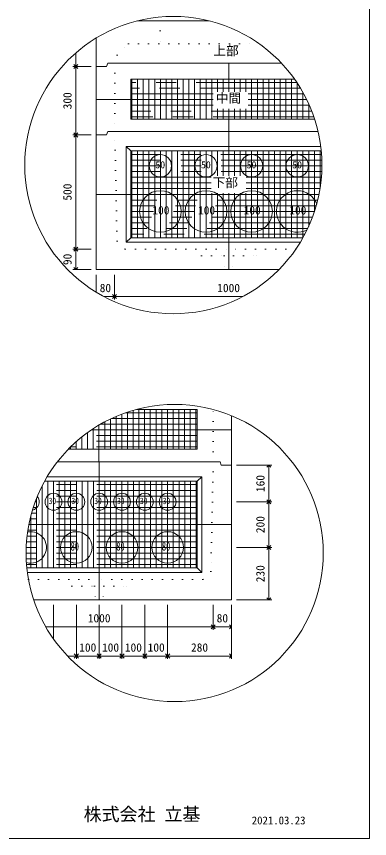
# Model space of a CAD drawing. Units: millimetres, scale not verified. Extents: x -4890 to 18490, y -2347 to 2347.
# Drawn here: x -2944 to -1830, y -1928 to 665 of the extents above; entities that cross this region are included whole.
import ezdxf
from ezdxf.enums import TextEntityAlignment as Align

# ---------------------------------------------------------------- set-up
doc = ezdxf.new("R2010")
doc.units = ezdxf.units.MM
doc.header["$LTSCALE"] = 10
for name, pattern in [('DASHED1', [1.8, 1.2, -0.6]), ('USER2', [50.8, 31.75, -6.35, 6.35, -6.35]), ('USER5', [3.185, 0.01, -3.175])]:
    doc.linetypes.add(name, pattern=pattern)
for name, color, linetype, lineweight in [('0-2_waku', 7, 'Continuous', 18), ('0-3_gaikei', 7, 'Continuous', 18), ('0-4_kakure', 7, 'DASHED1', 5), ('0-5_sunpou', 7, 'Continuous', 5), ('0-8_hole', 7, 'Continuous', 18), ('0-9_uchigawa', 6, 'Continuous', 18), ('0-E_文字１', 7, 'Continuous', 18), ('0-F_コア部分\u3000寸法補助線3', 150, 'USER2', 18), ('1-0_コア部分\u3000寸法補助線2', 150, 'USER2', 18), ('1-1_コア部分\u3000中心補助線', 1, 'Continuous', 18), ('1-2_コア部分\u3000寸法補助線', 7, 'USER2', 5), ('1-3_uchigawa2', 6, 'USER2', 18)]:
    doc.layers.add(name, color=color, linetype=linetype, lineweight=lineweight)
doc.styles.add('ＭＳ ゴシック', font='')
doc.styles.get('ＭＳ ゴシック').set_extended_font_data('MS Gothic')

# ---------------------------------------------------------------- blocks, each defined once
blk = doc.blocks.new('_Open90')
at = {"layer": '0-5_sunpou'}
blk.add_line((0, 0), (-1, 0), dxfattribs=at)
blk.add_lwpolyline([(-0.5, 0.5), (0, 0), (-0.5, -0.5)], dxfattribs=at)

msp = doc.modelspace()

# ---------------------------------------------------------------- linework, layer by layer
at = {"layer": '0-2_waku'}
for p in [(-1830, 2346.51), (-4890, -1928.49), (-4890, -1928.49), (-4890, -1928.49), (-4890, -1928.49)]:
    msp.add_line(p, (-1830, -1928.49), dxfattribs=at)
at = {"layer": '0-3_gaikei'}
for p, q in [((-2562.74, 650.87), (-2508.7, 650.87)), ((-2562.74, 650.87), (-2508.7, 650.87)), ((-2562.74, 650.87), (-2508.7, 650.87)), ((-2335.65, 650.87), (-2562.74, 650.87)), ((-2562.7, 650.87), (-2335.65, 650.87)), ((-2562.7, 650.87), (-2335.65, 650.87)), ((-2692.3, 506.87), (-2692.3, 596.88)), ((-2692.3, 506.87), (-2692.3, -133.93)), ((-2659.9, 506.87), (-2692.3, 506.87)), ((-2659.9, 506.87), (-2692.3, 506.87)), ((-2656.3, 517.67), (-2659.9, 506.87)), ((-2274.09, 517.67), (-2655.69, 517.67)), ((-2108.11, 517.67), (-2274.7, 517.67)), ((-2659.9, 290.87), (-2692.3, 290.87)), ((-2659.9, 290.87), (-2692.3, 290.87)), ((-2656.3, 301.67), (-2659.9, 290.87)), ((-2274.09, 301.67), (-2655.69, 301.67)), ((-1992.39, 301.67), (-2274.7, 301.67)), ((-2692.3, -133.93), (-2115.99, -133.93)), ((-2692.3, -133.93), (-2115.99, -133.93)), ((-2692.3, -133.93), (-2115.99, -133.93)), ((-2265.6, -952.52), (-2265.6, -594.56)), ((-2301.6, -740.12), (-2298, -750.92)), ((-2265.6, -750.92), (-2298, -750.92))]:
    msp.add_line(p, q, dxfattribs=at)
for points in [[(-2889.91, -1175.72), (-2265.6, -1175.72), (-2265.6, -750.92)], [(-2880.76, -1175.72), (-2265.6, -1175.72), (-2265.6, -750.92)], [(-2301.6, -740.12), (-2683.2, -740.12), (-2815.26, -740.12)]]:
    msp.add_lwpolyline(points, dxfattribs=at)
at = {"layer": '0-4_kakure', "linetype": 'USER5', "lineweight": 18}
for p, q in [((-2490.7, 650.87), (-2490.7, 662.99)), ((-2490.7, 650.87), (-2490.7, 578.87)), ((-2626.89, 542.87), (-2590.89, 578.87)), ((-2590.89, 578.87), (-2178.61, 578.87)), ((-2626.89, 542.87), (-2634.09, 517.67)), ((-2634.09, 517.67), (-2634.09, 301.67)), ((-2626.65, -43.93), (-2634.09, 301.67)), ((-2626.65, -43.93), (-2600.91, -69.13)), ((-2600.91, -69.13), (-2274.09, -69.13)), ((-2360.49, -90.73), (-2382.09, -69.13)), ((-2062.44, -69.13), (-2274.09, -69.13)), ((-2187.69, -90.73), (-2166.09, -69.13)), ((-2360.49, -90.73), (-2288.49, -90.73)), ((-2288.49, -90.73), (-2285.61, -133.93)), ((-2259.69, -90.73), (-2262.57, -133.93)), ((-2259.69, -90.73), (-2187.69, -90.73)), ((-2323.2, -740.12), (-2323.2, -574.98)), ((-2323.2, -740.12), (-2330.63, -1085.72)), ((-2330.63, -1085.72), (-2356.38, -1110.92)), ((-2906.43, -1110.92), (-2683.2, -1110.92)), ((-2769.6, -1132.52), (-2791.2, -1110.92)), ((-2356.38, -1110.92), (-2683.2, -1110.92)), ((-2596.8, -1132.52), (-2575.2, -1110.92)), ((-2769.6, -1132.52), (-2697.6, -1132.52)), ((-2697.6, -1132.52), (-2694.72, -1175.72)), ((-2668.8, -1132.52), (-2671.68, -1175.72)), ((-2668.8, -1132.52), (-2596.8, -1132.52))]:
    msp.add_line(p, q, dxfattribs=at)
at = {"layer": '0-5_sunpou', "color": 150, "lineweight": 18}
for p, q in [((-2756.61, 549.99), (-2756.61, 519.83)), ((-2708.14, 506.87), (-2765.97, 506.87)), ((-2723.98, 506.87), (-2765.97, 506.87)), ((-2756.61, 493.91), (-2756.61, 303.83)), ((-2708.14, 290.87), (-2765.97, 290.87)), ((-2708.14, 290.87), (-2765.97, 290.87)), ((-2756.61, 277.91), (-2756.61, -56.17)), ((-2708.14, -69.13), (-2765.97, -69.13)), ((-2723.98, -69.13), (-2765.97, -69.13)), ((-2756.61, -82.09), (-2756.61, -120.97)), ((-2708.14, -133.93), (-2765.97, -133.93)), ((-2692.3, -149.77), (-2692.3, -204.98)), ((-2634.7, -149.77), (-2634.7, -227.83)), ((-2634.7, -149.77), (-2634.7, -227.83)), ((-2668.52, -218.47), (-2647.66, -218.47)), ((-2621.74, -218.47), (-2229.88, -218.47)), ((-2249.76, -750.92), (-2138.44, -750.92)), ((-2147.8, -763.88), (-2147.8, -853.16)), ((-2249.76, -866.12), (-2138.44, -866.12)), ((-2249.76, -866.12), (-2138.44, -866.12)), ((-2147.8, -879.08), (-2147.8, -997.16)), ((-2249.76, -1010.12), (-2138.44, -1010.12)), ((-2249.76, -1010.12), (-2138.44, -1010.12)), ((-2147.8, -1023.08), (-2147.8, -1162.76)), ((-2827.2, -1191.56), (-2827.2, -1299.36)), ((-2755.2, -1191.56), (-2755.2, -1362.01)), ((-2755.2, -1191.56), (-2755.2, -1362.01)), ((-2683.2, -1191.56), (-2683.2, -1362.01)), ((-2683.2, -1191.56), (-2683.2, -1362.01)), ((-2611.2, -1191.56), (-2611.2, -1362.01)), ((-2611.2, -1191.56), (-2611.2, -1362.01)), ((-2539.2, -1191.56), (-2539.2, -1362.01)), ((-2539.2, -1191.56), (-2539.2, -1362.01)), ((-2467.2, -1191.56), (-2467.2, -1362.01)), ((-2467.2, -1191.56), (-2467.2, -1362.01)), ((-2323.2, -1191.56), (-2323.2, -1269.62)), ((-2323.2, -1191.56), (-2323.2, -1269.62)), ((-2265.6, -1191.56), (-2265.6, -1269.62)), ((-2265.6, -1191.56), (-2265.6, -1362.01)), ((-2249.76, -1175.72), (-2138.44, -1175.72)), ((-2852.16, -1260.26), (-2336.16, -1260.26)), ((-2310.24, -1260.26), (-2278.56, -1260.26)), ((-2783.06, -1352.65), (-2768.16, -1352.65)), ((-2742.24, -1352.65), (-2696.16, -1352.65)), ((-2670.24, -1352.65), (-2624.16, -1352.65)), ((-2598.24, -1352.65), (-2552.16, -1352.65)), ((-2526.24, -1352.65), (-2480.16, -1352.65)), ((-2454.24, -1352.65), (-2278.56, -1352.65))]:
    msp.add_line(p, q, dxfattribs=at)
for centre in [(-2449.2, 195.95), (-2444.99, -1027.76)]:
    msp.add_circle(centre, 468.88, dxfattribs=at)
at = {"layer": '0-8_hole'}
for centre, radius in [((-2490.09, 193.67), 35.28), ((-2346.09, 193.67), 35.28), ((-2202.09, 193.67), 35.28), ((-2058.09, 193.67), 35.28), ((-2490.09, 49.67), 65.52), ((-2346.09, 49.67), 65.52), ((-2202.09, 49.67), 65.52), ((-2827.2, -866.12), 26.64), ((-2755.2, -866.12), 26.64), ((-2683.2, -866.12), 26.64), ((-2611.2, -866.12), 26.64), ((-2539.2, -866.12), 26.64), ((-2467.2, -866.12), 26.64), ((-2755.2, -1010.12), 49.68), ((-2611.2, -1010.12), 49.68), ((-2467.2, -1010.12), 49.68)]:
    msp.add_circle(centre, radius, dxfattribs=at)
for centre, radius, start, end in [((-2058.09, 49.67), 65.52, 20.66629, 298.32089), ((-2899.2, -866.12), 26.64, 281.59033, 39.2294), ((-2899.2, -1010.12), 49.68, 253.99064, 101.55918)]:
    msp.add_arc(centre, radius, start, end, dxfattribs=at)
at = {"layer": '0-9_uchigawa'}
for p, q in [((-2598.09, 254.87), (-2583.69, 240.47)), ((-2598.09, -47.53), (-2598.09, 254.87)), ((-2583.69, 240.47), (-2274.09, 240.47)), ((-2583.69, -33.13), (-2583.69, 240.47)), ((-2274.09, 240.47), (-1982.44, 240.47)), ((-2598.09, -47.53), (-2583.69, -33.13)), ((-2598.09, -47.53), (-2048.49, -47.53)), ((-2583.69, -33.13), (-2040.09, -33.13)), ((-2373.6, -1074.92), (-2373.6, -801.32)), ((-2359.2, -1089.32), (-2359.2, -786.92)), ((-2911.49, -1074.92), (-2373.6, -1074.92)), ((-2359.2, -1089.32), (-2373.6, -1074.92)), ((-2909.81, -1089.32), (-2359.2, -1089.32))]:
    msp.add_line(p, q, dxfattribs=at)
for points in [[(-2598.09, 254.87), (-2274.09, 254.87), (-1984.04, 254.87)], [(-2855.56, -801.32), (-2683.2, -801.32), (-2373.6, -801.32), (-2359.2, -786.92)], [(-2847.28, -786.92), (-2683.2, -786.92), (-2359.2, -786.92)]]:
    msp.add_lwpolyline(points, dxfattribs=at)
at = {"layer": '0-F_コア部分\u3000寸法補助線3'}
for p, q in [((-2580.09, 341.27), (-2580.09, 467.27)), ((-2544.09, 341.27), (-2544.09, 467.27)), ((-2508.09, 341.27), (-2508.09, 467.27)), ((-2472.09, 341.27), (-2472.09, 467.27)), ((-2436.09, 341.27), (-2436.09, 467.27)), ((-2400.09, 341.27), (-2400.09, 467.27)), ((-2364.09, 341.27), (-2364.09, 467.27)), ((-2328.09, 341.27), (-2328.09, 467.27)), ((-2292.09, 427.5), (-2292.09, 467.27)), ((-2256.09, 427.5), (-2256.09, 467.27)), ((-2220.09, 427.5), (-2220.09, 467.27)), ((-2184.09, 341.27), (-2184.09, 467.27)), ((-2148.09, 341.27), (-2148.09, 467.27)), ((-2112.09, 341.27), (-2112.09, 467.27)), ((-2076.09, 341.27), (-2076.09, 467.27)), ((-2323.08, 420.47), (-2583.69, 420.47)), ((-2037.57, 420.47), (-2212.92, 420.47)), ((-2040.09, 341.27), (-2040.09, 425.03)), ((-2323.08, 384.47), (-2583.69, 384.47)), ((-2292.09, 341.27), (-2292.09, 373.6)), ((-2256.09, 341.27), (-2256.09, 373.6)), ((-2220.09, 341.27), (-2220.09, 373.6)), ((-2019.89, 384.47), (-2212.92, 384.47)), ((-2004.09, 341.27), (-2004.09, 343.34)), ((-2580.09, -33.13), (-2580.09, 240.47)), ((-2544.09, -33.13), (-2544.09, 240.47)), ((-2508.09, -33.13), (-2508.09, 240.47)), ((-2472.09, -33.13), (-2472.09, 240.47)), ((-2436.09, -33.13), (-2436.09, 240.47)), ((-2400.09, -33.13), (-2400.09, 240.47)), ((-2364.09, -33.13), (-2364.09, 240.47)), ((-2328.09, 161.7), (-2328.09, 240.47)), ((-2292.09, 161.7), (-2292.09, 240.47)), ((-2256.09, 161.7), (-2256.09, 240.47)), ((-2220.09, 161.7), (-2220.09, 240.47)), ((-2184.09, -33.13), (-2184.09, 240.47)), ((-2148.09, -33.13), (-2148.09, 240.47)), ((-2112.09, -33.13), (-2112.09, 240.47)), ((-2076.09, -33.13), (-2076.09, 240.47)), ((-2040.09, -33.13), (-2040.09, 240.47)), ((-2004.09, 48.57), (-2004.09, 240.47)), ((-1981.53, 229.67), (-2583.69, 229.67)), ((-1980.32, 193.67), (-2583.69, 193.67)), ((-2329.71, 157.67), (-2583.69, 157.67)), ((-1981.88, 157.67), (-2219.55, 157.67)), ((-2329.71, 121.67), (-2583.69, 121.67)), ((-2328.09, -33.13), (-2328.09, 107.8)), ((-2292.09, -33.13), (-2292.09, 107.8)), ((-2256.09, -33.13), (-2256.09, 107.8)), ((-2220.09, -33.13), (-2220.09, 107.8)), ((-1986.24, 121.67), (-2219.55, 121.67)), ((-1993.47, 85.67), (-2583.69, 85.67)), ((-2003.72, 49.67), (-2583.69, 49.67)), ((-2017.2, 13.67), (-2583.69, 13.67)), ((-2034.23, -22.33), (-2583.69, -22.33)), ((-2593.81, -700.52), (-2593.81, -583.13)), ((-2557.81, -700.52), (-2557.81, -574.52)), ((-2521.81, -700.52), (-2521.81, -574.52)), ((-2485.81, -700.52), (-2485.81, -574.52)), ((-2449.81, -700.52), (-2449.81, -574.52)), ((-2413.81, -700.52), (-2413.81, -574.52)), ((-2377.81, -700.52), (-2377.81, -574.52)), ((-2374.21, -621.32), (-2678.75, -621.32)), ((-2665.81, -700.52), (-2665.81, -614.14)), ((-2629.81, -700.52), (-2629.81, -596.85)), ((-2701.81, -700.52), (-2701.81, -635.48)), ((-2737.81, -700.52), (-2737.81, -661.57)), ((-2374.21, -657.32), (-2732.41, -657.32)), ((-2773.81, -700.52), (-2773.81, -693.52)), ((-2845.2, -1074.92), (-2845.2, -801.32)), ((-2809.2, -1074.92), (-2809.2, -801.32)), ((-2773.2, -1074.92), (-2773.2, -801.32)), ((-2737.2, -1074.92), (-2737.2, -801.32)), ((-2701.2, -1074.92), (-2701.2, -801.32)), ((-2665.2, -1074.92), (-2665.2, -801.32)), ((-2629.2, -1074.92), (-2629.2, -801.32)), ((-2593.2, -1074.92), (-2593.2, -801.32)), ((-2557.2, -1074.92), (-2557.2, -801.32)), ((-2521.2, -1074.92), (-2521.2, -801.32)), ((-2485.2, -1074.92), (-2485.2, -801.32)), ((-2449.2, -1074.92), (-2449.2, -801.32)), ((-2413.2, -1074.92), (-2413.2, -801.32)), ((-2377.2, -1074.92), (-2377.2, -801.32)), ((-2373.6, -812.12), (-2861.33, -812.12)), ((-2373.6, -848.12), (-2878.08, -848.12)), ((-2881.2, -1074.92), (-2881.2, -855.81)), ((-2373.6, -884.12), (-2891.32, -884.12)), ((-2373.6, -920.12), (-2901.34, -920.12)), ((-2373.6, -956.12), (-2908.36, -956.12)), ((-2373.6, -992.12), (-2912.51, -992.12)), ((-2373.6, -1028.12), (-2913.86, -1028.12)), ((-2373.6, -1064.12), (-2912.45, -1064.12))]:
    msp.add_line(p, q, dxfattribs=at)
at = {"layer": '1-0_コア部分\u3000寸法補助線2'}
for p, q in [((-2562.09, 341.27), (-2562.09, 467.27)), ((-2526.09, 341.27), (-2526.09, 467.27)), ((-2490.09, 341.27), (-2490.09, 467.27)), ((-2454.09, 341.27), (-2454.09, 467.27)), ((-2382.09, 341.27), (-2382.09, 467.27)), ((-2310.09, 427.5), (-2310.09, 467.27)), ((-2238.09, 427.5), (-2238.09, 467.27)), ((-2166.09, 341.27), (-2166.09, 467.27)), ((-2094.09, 341.27), (-2094.09, 467.27)), ((-2047.91, 438.47), (-2583.69, 438.47)), ((-2022.09, 341.27), (-2022.09, 389.4)), ((-2012.43, 366.47), (-2583.69, 366.47)), ((-2310.09, 341.27), (-2310.09, 373.6)), ((-2238.09, 341.27), (-2238.09, 373.6)), ((-2526.09, -33.13), (-2526.09, 240.47)), ((-2490.09, -33.13), (-2490.09, 240.47)), ((-2454.09, -33.13), (-2454.09, 240.47)), ((-2382.09, -33.13), (-2382.09, 240.47)), ((-2310.09, 161.7), (-2310.09, 240.47)), ((-2238.09, 161.7), (-2238.09, 240.47)), ((-2166.09, -33.13), (-2166.09, 240.47)), ((-2094.09, -33.13), (-2094.09, 240.47)), ((-2022.09, 2.5), (-2022.09, 240.47)), ((-1980.58, 211.67), (-2583.69, 211.67)), ((-2329.71, 139.67), (-2583.69, 139.67)), ((-1983.71, 139.67), (-2219.55, 139.67)), ((-2310.09, -33.13), (-2310.09, 107.8)), ((-2238.09, -33.13), (-2238.09, 107.8)), ((-1998.21, 67.67), (-2583.69, 67.67)), ((-2025.25, -4.33), (-2583.69, -4.33)), ((-2575.81, -700.52), (-2575.81, -577.51)), ((-2503.81, -700.52), (-2503.81, -574.52)), ((-2431.81, -700.52), (-2431.81, -574.52)), ((-2647.81, -700.52), (-2647.81, -605.02)), ((-2374.21, -603.32), (-2644.21, -603.32)), ((-2719.81, -700.52), (-2719.81, -647.87)), ((-2374.21, -675.32), (-2754.22, -675.32)), ((-2791.2, -1074.92), (-2791.2, -801.32)), ((-2719.2, -1074.92), (-2719.2, -801.32)), ((-2647.2, -1074.92), (-2647.2, -801.32)), ((-2575.2, -1074.92), (-2575.2, -801.32)), ((-2503.2, -1074.92), (-2503.2, -801.32)), ((-2431.2, -1074.92), (-2431.2, -801.32)), ((-2863.2, -1074.92), (-2863.2, -815.76)), ((-2373.6, -830.12), (-2870.17, -830.12)), ((-2373.6, -902.12), (-2896.72, -902.12)), ((-2899.2, -1074.92), (-2899.2, -911.4)), ((-2373.6, -974.12), (-2910.79, -974.12)), ((-2373.6, -1046.12), (-2913.51, -1046.12))]:
    msp.add_line(p, q, dxfattribs=at)
at = {"layer": '1-1_コア部分\u3000中心補助線'}
for p, q in [((-2274.09, 427.5), (-2274.09, 517.67)), ((-2323.08, 402.47), (-2692.3, 402.47)), ((-2028.25, 402.47), (-2212.92, 402.47)), ((-2274.09, 301.67), (-2274.09, 373.6)), ((-2274.09, 161.7), (-2274.09, 301.67)), ((-2274.09, -133.93), (-2274.09, 107.8)), ((-2691.69, 103.67), (-1989.49, 103.67)), ((-2266.82, -639.32), (-2707.58, -639.32)), ((-2683.81, -740.12), (-2683.81, -624.27)), ((-2683.2, -1175.72), (-2683.2, -740.12)), ((-2905.21, -938.12), (-2265.6, -938.12))]:
    msp.add_line(p, q, dxfattribs=at)
at = {"layer": '1-2_コア部分\u3000寸法補助線'}
for p, q in [((-2562.09, 341.27), (-2562.09, 467.27)), ((-2490.09, 341.27), (-2490.09, 467.27)), ((-2418.09, 341.27), (-2418.09, 467.27)), ((-2346.09, 341.27), (-2346.09, 467.27)), ((-2202.09, 341.27), (-2202.09, 467.27)), ((-2130.09, 341.27), (-2130.09, 467.27)), ((-2059.36, 456.47), (-2583.69, 456.47)), ((-2058.09, 341.27), (-2058.09, 454.56)), ((-2005.82, 348.47), (-2583.69, 348.47)), ((-2562.09, -33.13), (-2562.09, 240.47)), ((-2490.09, -33.13), (-2490.09, 240.47)), ((-2418.09, -33.13), (-2418.09, 240.47)), ((-2346.09, -33.13), (-2346.09, 240.47)), ((-2202.09, -33.13), (-2202.09, 240.47)), ((-2130.09, -33.13), (-2130.09, 240.47)), ((-2058.09, -33.13), (-2058.09, 240.47)), ((-1986.09, 122.64), (-1986.09, 240.47)), ((-1980.76, 175.67), (-2583.69, 175.67)), ((-2010.04, 31.67), (-2583.69, 31.67)), ((-2611.81, -700.52), (-2611.81, -589.57)), ((-2374.21, -585.32), (-2600.18, -585.32)), ((-2539.81, -700.52), (-2539.81, -574.52)), ((-2467.81, -700.52), (-2467.81, -574.52)), ((-2395.81, -700.52), (-2395.81, -574.52)), ((-2374.21, -693.32), (-2773.61, -693.32)), ((-2755.81, -700.52), (-2755.81, -676.72)), ((-2827.2, -1074.92), (-2827.2, -801.32)), ((-2755.2, -1074.92), (-2755.2, -801.32)), ((-2611.2, -1074.92), (-2611.2, -801.32)), ((-2539.2, -1074.92), (-2539.2, -801.32)), ((-2467.2, -1074.92), (-2467.2, -801.32)), ((-2395.2, -1074.92), (-2395.2, -801.32)), ((-2373.6, -866.12), (-2885.12, -866.12)), ((-2899.2, -1074.92), (-2899.2, -911.4)), ((-2373.6, -1010.12), (-2913.53, -1010.12))]:
    msp.add_line(p, q, dxfattribs=at)
at = {"layer": '1-3_uchigawa2'}
for p, q in [((-2583.69, 467.27), (-2274.09, 467.27)), ((-2583.69, 467.27), (-2583.69, 341.27)), ((-2066.79, 467.27), (-2274.09, 467.27)), ((-2583.69, 341.27), (-2274.09, 341.27)), ((-2003.41, 341.27), (-2274.09, 341.27)), ((-2374.21, -574.52), (-2565.04, -574.52)), ((-2374.21, -574.52), (-2374.21, -700.52)), ((-2780.78, -700.52), (-2683.81, -700.52)), ((-2374.21, -700.52), (-2683.81, -700.52))]:
    msp.add_line(p, q, dxfattribs=at)

# ---------------------------------------------------------------- block references
at = {"layer": '0-5_sunpou', "xscale": 12.96, "yscale": 12.96}
for p, rotation in [((-2756.61, 506.87), 270), ((-2756.61, 506.87), 90), ((-2756.61, 290.87), 270), ((-2756.61, 290.87), 90), ((-2756.61, -69.13), 270), ((-2756.61, -69.13), 90), ((-2756.61, -133.93), 270), ((-2634.7, -218.47), 180), ((-2147.8, -750.92), 90), ((-2147.8, -866.12), 270), ((-2147.8, -866.12), 90), ((-2147.8, -1010.12), 270), ((-2147.8, -1010.12), 90), ((-2147.8, -1175.72), 270), ((-2323.2, -1260.26), 180), ((-2755.2, -1352.65), 180), ((-2683.2, -1352.65), 180), ((-2611.2, -1352.65), 180), ((-2539.2, -1352.65), 180), ((-2467.2, -1352.65), 180)]:
    msp.add_blockref('_Open90', p, dxfattribs=dict(at, rotation=rotation))
for p in [(-2634.7, -218.47), (-2323.2, -1260.26), (-2265.6, -1260.26), (-2755.2, -1352.65), (-2683.2, -1352.65), (-2611.2, -1352.65), (-2539.2, -1352.65), (-2467.2, -1352.65), (-2265.6, -1352.65)]:
    msp.add_blockref('_Open90', p, dxfattribs=at)

# ---------------------------------------------------------------- texts
at = {"layer": '0-5_sunpou', "style": 'ＭＳ ゴシック'}
for s, p in [('300', (-2762.37, 371.87)), ('500', (-2762.37, 83.87)), ('90', (-2762.37, -119.53)), ('160', (-2153.56, -835.52)), ('200', (-2153.56, -965.12)), ('230', (-2153.56, -1119.92))]:
    msp.add_text(s, height=26.39, rotation=90, dxfattribs=at).set_placement(p, align=Align.BOTTOM_LEFT)
for s, p in [('80', (-2681.5, -212.71)), ('1000', (-2310.7, -212.71)), ('1000', (-2719.2, -1254.5)), ('80', (-2312.4, -1254.5)), ('100', (-2746.2, -1346.89)), ('100', (-2674.2, -1346.89)), ('100', (-2602.2, -1346.89)), ('100', (-2530.2, -1346.89)), ('280', (-2393.4, -1346.89))]:
    msp.add_text(s, height=26.39, dxfattribs=at).set_placement(p, align=Align.BOTTOM_LEFT)
at = {"layer": '0-E_文字１', "style": 'ＭＳ ゴシック'}
for s, height, p in [('上部', 29.33, (-2322.89, 533.24)), ('中間', 29.33, (-2315.17, 383.77)), ('50', 22.43, (-2505.63, 179.03)), ('50', 22.43, (-2361.63, 179.03)), ('50', 22.43, (-2217.63, 179.03)), ('50', 22.43, (-2073.63, 179.03)), ('下部', 29.33, (-2325.4, 117.52)), ('100', 26.39, (-2515.25, 32.26)), ('100', 26.39, (-2371.25, 32.26)), ('100', 26.39, (-2227.25, 32.26)), ('100', 26.39, (-2083.25, 32.26)), ('株式会社 立基', 41.57, (-2732.23, -1885)), ('2021.03.23', 24.94, (-2201.71, -1891.22))]:
    msp.add_text(s, height=height, dxfattribs=at).set_placement(p, align=Align.BOTTOM_LEFT)
at = {"layer": '0-E_文字１', "style": 'ＭＳ ゴシック', "width": 0.7}
for s, height, p in [('30', 20.19, (-2842.32, -879.46)), ('30', 20.19, (-2770.32, -879.46)), ('30', 20.19, (-2698.32, -879.46)), ('30', 20.19, (-2626.32, -879.46)), ('30', 20.19, (-2554.32, -879.46)), ('30', 20.19, (-2482.32, -879.46)), ('80', 26.39, (-2773.25, -1027.89)), ('80', 26.39, (-2629.25, -1027.89)), ('80', 26.39, (-2485.25, -1027.89))]:
    msp.add_text(s, height=height, dxfattribs=at).set_placement(p, align=Align.BOTTOM_LEFT)

doc.saveas('drawing.dxf')
